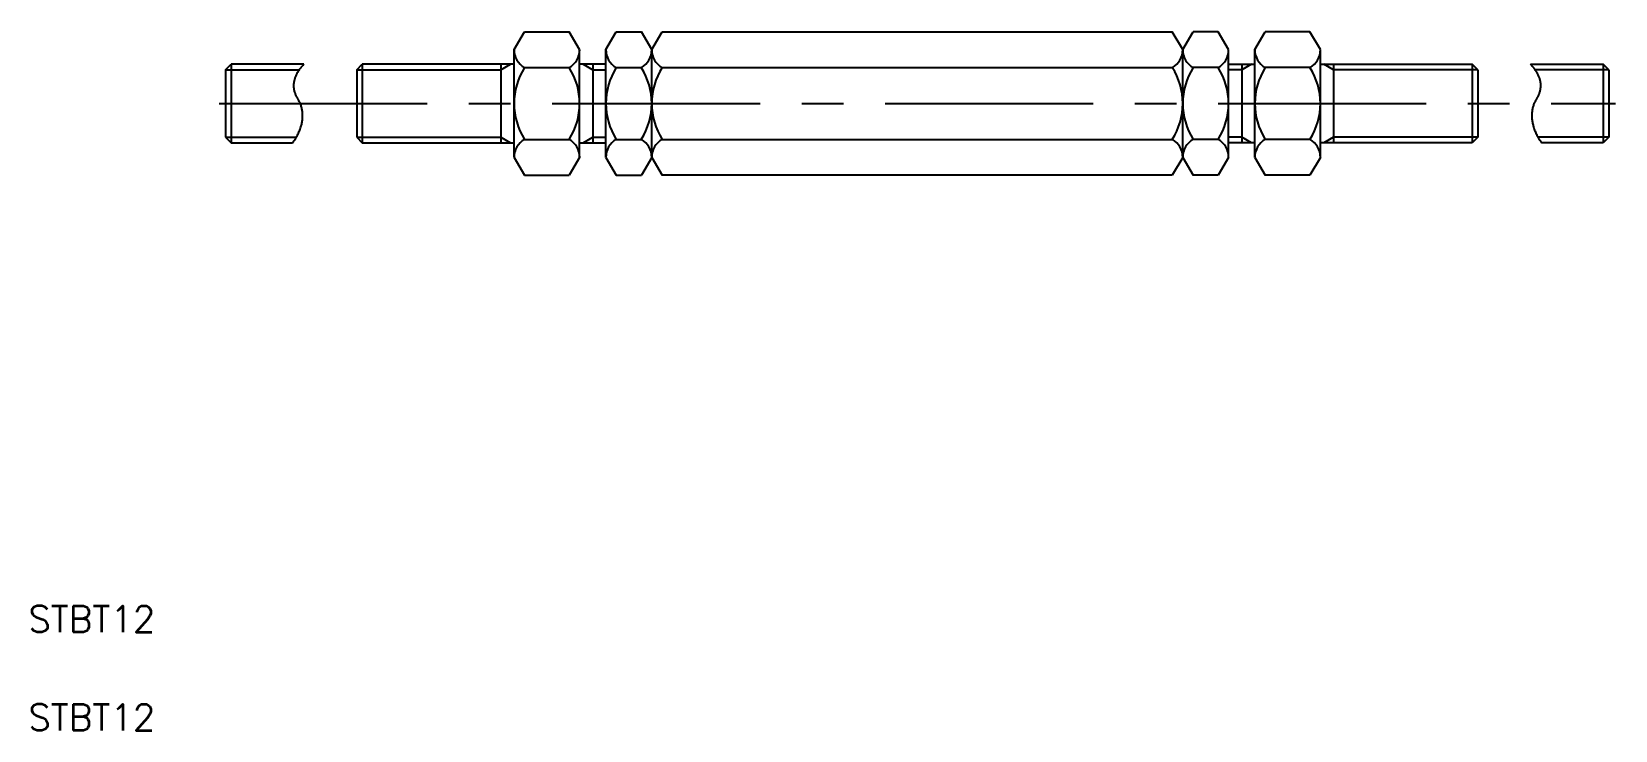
# Model space of a CAD drawing. Extents: x 11 to 252, y 10 to 117.
import ezdxf

# ---------------------------------------------------------------- set-up
doc = ezdxf.new("R2010")
doc.units = 0
doc.linetypes.add('CENTER', pattern=[50.8, 31.75, -6.35, 6.35, -6.35])
doc.linetypes.add('PHANTOM', pattern=[63.5, 31.75, -6.35, 6.35, -6.35, 6.35, -6.35])
doc.layers.get('0').update_dxf_attribs({"linetype": 'CONTINUOUS'})
doc.layers.add('CENTER', color=1, linetype='CENTER')
doc.styles.get("Standard").update_dxf_attribs({"font": 'txt', "bigfont": 'BIGFONT'})

msp = doc.modelspace()

# ---------------------------------------------------------------- linework, layer by layer
at = {"color": 7, "linetype": 'CONTINUOUS'}
for p, q in [((84.1, 113.94), (85.69, 116.68)), ((85.69, 116.68), (92.52, 116.68)), ((94.1, 113.94), (92.52, 116.68)), ((98.1, 113.94), (99.69, 116.68)), ((99.69, 116.68), (103.52, 116.68)), ((105.1, 113.94), (103.52, 116.68)), ((105.1, 113.94), (106.69, 116.68)), ((106.69, 116.68), (184.52, 116.68)), ((186.1, 113.94), (184.52, 116.68)), ((186.1, 113.94), (187.69, 116.68)), ((191.52, 116.68), (187.69, 116.68)), ((193.1, 113.94), (191.52, 116.68)), ((197.1, 113.94), (198.69, 116.68)), ((205.52, 116.68), (198.69, 116.68)), ((207.1, 113.94), (205.52, 116.68)), ((84.1, 97.49), (84.1, 113.94)), ((94.1, 97.49), (94.1, 113.94)), ((98.1, 97.49), (98.1, 113.94)), ((105.1, 97.49), (105.1, 113.94)), ((186.1, 97.49), (186.1, 113.94)), ((193.1, 97.49), (193.1, 113.94)), ((197.1, 97.49), (197.1, 113.94)), ((207.1, 97.49), (207.1, 113.94)), ((60.1, 110.87), (60.95, 111.72)), ((60.95, 111.72), (60.95, 99.72)), ((84.1, 111.72), (60.95, 111.72)), ((82.1, 111.72), (82.1, 99.72)), ((85.69, 111.2), (92.52, 111.2)), ((98.1, 111.72), (94.1, 111.72)), ((96.1, 111.72), (96.1, 99.72)), ((99.69, 111.2), (103.52, 111.2)), ((106.69, 111.2), (184.52, 111.2)), ((191.52, 111.2), (187.69, 111.2)), ((193.1, 111.72), (197.1, 111.72)), ((195.1, 111.72), (195.1, 99.72)), ((205.52, 111.2), (198.69, 111.2)), ((207.1, 111.72), (230.25, 111.72)), ((209.1, 111.72), (209.1, 99.72)), ((212.89, 111.72), (212.89, 111.72)), ((218.68, 111.72), (218.68, 111.72)), ((230.25, 111.72), (230.25, 99.72)), ((231.1, 110.87), (230.25, 111.72)), ((60.1, 110.87), (60.1, 100.57)), ((231.1, 110.87), (231.1, 100.57)), ((60.1, 100.57), (60.95, 99.72)), ((60.95, 99.72), (84.1, 99.72)), ((85.69, 100.23), (92.52, 100.23)), ((94.1, 99.72), (98.1, 99.72)), ((99.69, 100.23), (103.52, 100.23)), ((106.69, 100.23), (184.52, 100.23)), ((191.52, 100.23), (187.69, 100.23)), ((197.1, 99.72), (193.1, 99.72)), ((205.52, 100.23), (198.69, 100.23)), ((230.25, 99.72), (207.1, 99.72)), ((231.1, 100.57), (230.25, 99.72)), ((84.1, 97.49), (85.69, 94.75)), ((94.1, 97.49), (92.52, 94.75)), ((98.1, 97.49), (99.69, 94.75)), ((105.1, 97.49), (103.52, 94.75)), ((105.1, 97.49), (106.69, 94.75)), ((186.1, 97.49), (184.52, 94.75)), ((186.1, 97.49), (187.69, 94.75)), ((193.1, 97.49), (191.52, 94.75)), ((197.1, 97.49), (198.69, 94.75)), ((207.1, 97.49), (205.52, 94.75)), ((85.69, 94.75), (92.52, 94.75)), ((99.69, 94.75), (103.52, 94.75)), ((184.52, 94.75), (106.69, 94.75)), ((191.52, 94.75), (187.69, 94.75)), ((205.52, 94.75), (198.69, 94.75))]:
    msp.add_line(p, q, dxfattribs=at)
at = {"color": 3, "linetype": 'PHANTOM'}
for p, q in [((40.1, 110.87), (40.95, 111.72)), ((40.95, 111.72), (40.95, 99.72)), ((52.05, 111.72), (40.95, 111.72)), ((239.16, 111.72), (250.25, 111.72)), ((250.25, 111.72), (250.25, 99.72)), ((251.1, 110.87), (250.25, 111.72)), ((40.1, 110.87), (40.1, 100.57)), ((40.1, 110.87), (51.32, 110.87)), ((251.1, 110.87), (239.88, 110.87)), ((251.1, 110.87), (251.1, 100.57)), ((40.1, 100.57), (50.89, 100.57)), ((40.1, 100.57), (40.95, 99.72)), ((40.95, 99.72), (50.32, 99.72)), ((251.1, 100.57), (240.31, 100.57)), ((250.25, 99.72), (240.89, 99.72)), ((251.1, 100.57), (250.25, 99.72))]:
    msp.add_line(p, q, dxfattribs=at)
at = {"color": 3, "linetype": 'CONTINUOUS'}
for p, q in [((82.1, 110.87), (83.57, 111.72)), ((94.63, 111.72), (96.1, 110.87)), ((196.58, 111.72), (195.1, 110.87)), ((209.1, 110.87), (207.63, 111.72)), ((60.1, 110.87), (82.1, 110.87)), ((96.1, 110.87), (98.1, 110.87)), ((195.1, 110.87), (193.1, 110.87)), ((231.1, 110.87), (209.1, 110.87)), ((60.1, 100.57), (82.1, 100.57)), ((82.1, 100.57), (83.57, 99.72)), ((94.63, 99.72), (96.1, 100.57)), ((96.1, 100.57), (98.1, 100.57)), ((195.1, 100.57), (193.1, 100.57)), ((196.58, 99.72), (195.1, 100.57)), ((209.1, 100.57), (207.63, 99.72)), ((231.1, 100.57), (209.1, 100.57))]:
    msp.add_line(p, q, dxfattribs=at)
at = {"color": 7, "linetype": 'CONTINUOUS'}
for centre, radius, start, end in [((87.27, 113.94), 3.17, 180.0437, 240.0437), ((90.94, 113.94), 3.17, 299.9563, 359.9563), ((101.27, 113.94), 3.17, 180.0437, 240.0437), ((101.94, 113.94), 3.17, 299.9563, 359.9563), ((108.27, 113.94), 3.17, 180.0437, 240.0437), ((182.94, 113.94), 3.17, 299.9563, 359.9563), ((189.27, 113.94), 3.17, 180.0437, 240.0437), ((189.94, 113.94), 3.17, 299.9563, 359.9563), ((200.27, 113.94), 3.17, 180.0437, 240.0437), ((203.94, 113.94), 3.17, 299.9563, 359.9563), ((94.39, 105.72), 10.28, 147.7689, 212.2311), ((83.82, 105.72), 10.28, 327.7689, 32.2311), ((108.39, 105.72), 10.28, 147.7689, 212.2311), ((94.82, 105.72), 10.28, 327.7689, 32.2311), ((115.39, 105.72), 10.28, 147.7689, 180), ((175.82, 105.72), 10.28, 0, 32.2311), ((196.39, 105.72), 10.28, 147.7689, 212.2311), ((182.82, 105.72), 10.28, 327.7689, 32.2311), ((207.39, 105.72), 10.28, 147.7689, 212.2311), ((196.82, 105.72), 10.28, 327.7689, 32.2311), ((115.39, 105.72), 10.28, 180, 212.2311), ((175.82, 105.72), 10.28, 327.7689, 0), ((87.27, 97.49), 3.17, 119.9563, 179.9563), ((90.94, 97.49), 3.17, 0.0437, 60.0437), ((101.27, 97.49), 3.17, 119.9563, 179.9563), ((101.94, 97.49), 3.17, 0.0437, 60.0437), ((108.27, 97.49), 3.17, 119.9563, 179.9563), ((182.94, 97.49), 3.17, 0.0437, 60.0437), ((189.27, 97.49), 3.17, 119.9563, 179.9563), ((189.94, 97.49), 3.17, 0.0437, 60.0437), ((200.27, 97.49), 3.17, 119.9563, 179.9563), ((203.94, 97.49), 3.17, 0.0437, 60.0437)]:
    msp.add_arc(centre, radius, start, end, dxfattribs=at)
at = {"color": 3, "linetype": 'PHANTOM'}
for centre, radius, start, end in [((56.1, 107.52), 5.83, 134.0442, 155.3861), ((235.1, 107.52), 5.83, 24.6139, 45.9558), ((54.09, 108.44), 3.62, 155.3861, 182.5634), ((237.11, 108.44), 3.62, 357.4366, 24.6139), ((53.9, 108.43), 3.43, 182.5634, 214.2992), ((47.4, 104), 4.44, 6.4644, 34.2992), ((243.8, 104), 4.44, 145.7008, 173.5356), ((237.3, 108.43), 3.43, 325.7008, 357.4366), ((46.12, 103.85), 5.73, 342.643, 6.4644), ((245.09, 103.85), 5.73, 173.5356, 197.357), ((44.24, 104.44), 7.69, 322.1216, 342.643), ((246.96, 104.44), 7.69, 197.357, 217.8784)]:
    msp.add_arc(centre, radius, start, end, dxfattribs=at)
at = {"layer": 'CENTER', "color": 1, "linetype": 'CENTER'}
msp.add_line((39.11, 105.72), (252.1, 105.72), dxfattribs=at)

# ---------------------------------------------------------------- texts
at = {"color": 7, "linetype": 'CONTINUOUS'}
for p in [(10, 25), (10, 10)]:
    msp.add_text('STBT12', height=4, dxfattribs=at).set_placement(p)

doc.saveas('drawing.dxf')
